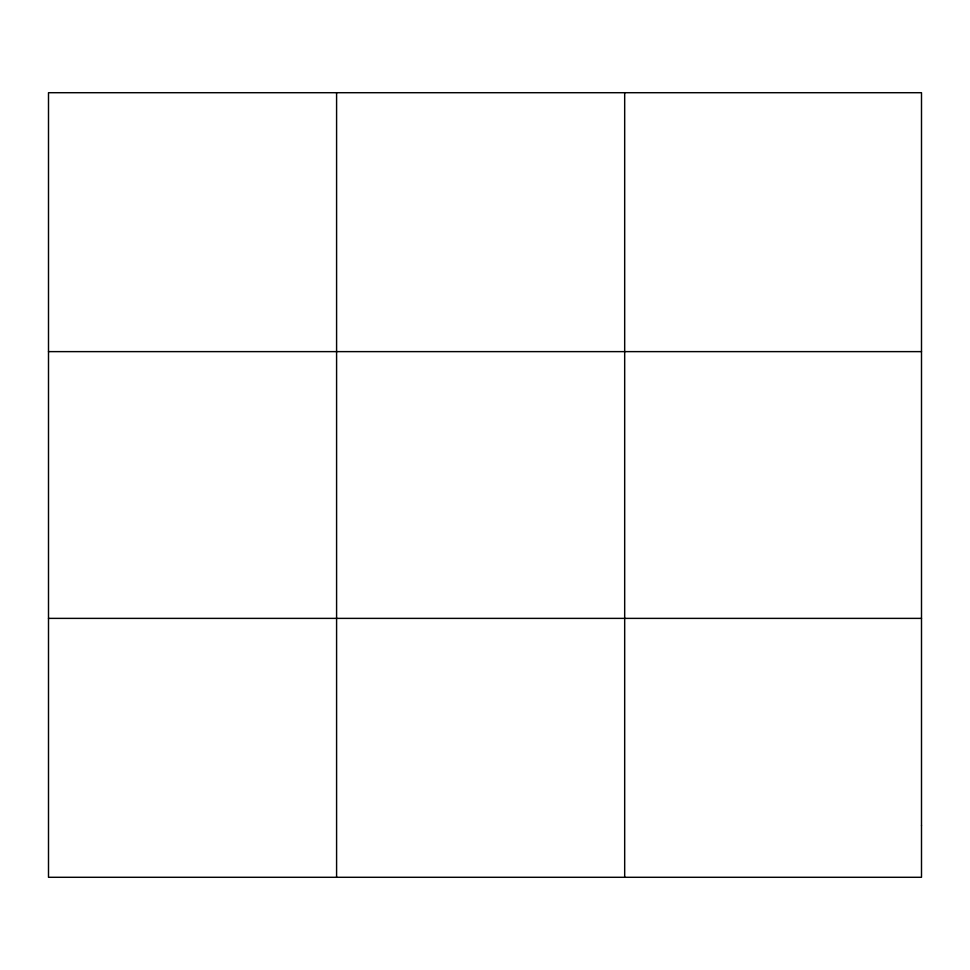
<?xml version="1.0" encoding="UTF-8"?>
<svg xmlns="http://www.w3.org/2000/svg" width="970" height="970" viewBox="0 0 970 970"><rect width="100%" height="100%" fill="white"/><g stroke="black" fill="none" stroke-linecap="round" stroke-linejoin="round"><path stroke-width="1.45" d="M336.59 877.292L336.59 92.708M624.68 877.292L624.68 92.708M48.5 351.625L921.5 351.625M48.5 618.375L921.5 618.375M921.5 825.506L921.5 877.292L48.5 877.292L48.5 92.708L921.5 92.708L921.5 825.506"/></g></svg>
